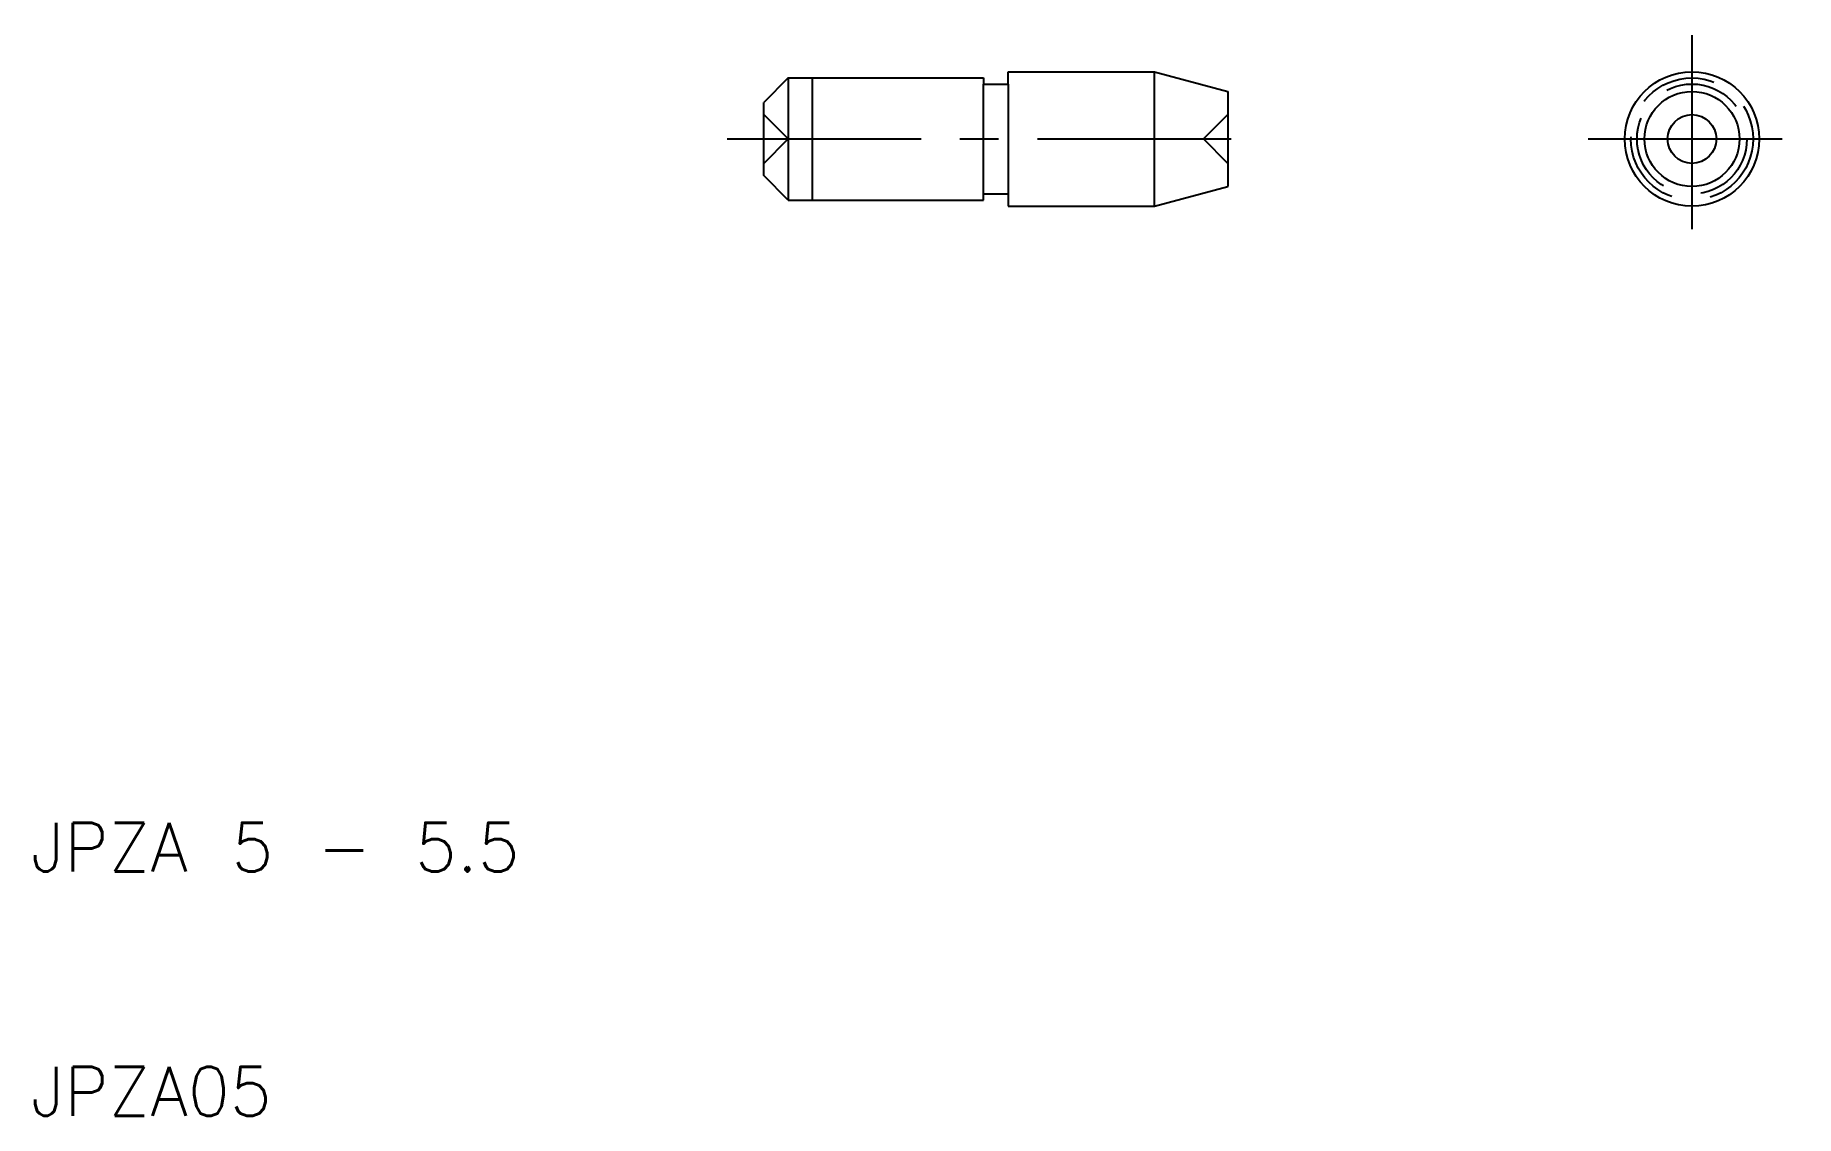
# Model space of a CAD drawing. Extents: x 10.2 to 82.2, y 10 to 54.2.
import ezdxf

# ---------------------------------------------------------------- set-up
doc = ezdxf.new("R2010")
doc.units = 0
doc.header["$LTSCALE"] = 0.25
doc.linetypes.add('CENTER', pattern=[50.8, 31.75, -6.35, 6.35, -6.35])
doc.linetypes.add('DASHED', pattern=[19.05, 12.7, -6.35])
doc.layers.get('0').update_dxf_attribs({"linetype": 'CONTINUOUS'})
doc.layers.add('CENTER', color=1, linetype='CENTER')
doc.styles.get("Standard").update_dxf_attribs({"font": 'txt.shx', "bigfont": 'extfont.shx'})

msp = doc.modelspace()

# ---------------------------------------------------------------- linework, layer by layer
for p, q in [((50, 52.75), (56, 52.75)), ((50, 52.25), (50, 52.75)), ((56, 47.25), (56, 52.75)), ((56, 52.75), (59, 51.946)), ((41, 52.5), (40, 51.5)), ((41, 52.5), (49, 52.5)), ((41, 52.5), (41, 47.5)), ((42, 47.5), (42, 52.5)), ((49, 52.5), (49, 52.25)), ((49, 47.75), (49, 52.25)), ((49, 52.25), (50, 52.25)), ((50, 52.25), (50, 47.75)), ((59, 51.946), (59, 48.054)), ((40, 48.5), (40, 51.5)), ((41, 47.5), (40, 48.5)), ((49, 47.5), (49, 47.75)), ((49, 47.75), (50, 47.75)), ((50, 47.75), (50, 47.25)), ((56, 47.25), (59, 48.054)), ((41, 47.5), (49, 47.5)), ((50, 47.25), (56, 47.25))]:
    msp.add_line(p, q)
at = {"color": 3, "linetype": 'DASHED'}
for p, q in [((40, 51), (41, 50)), ((59, 51), (58, 50)), ((40, 49), (41, 50)), ((59, 49), (58, 50))]:
    msp.add_line(p, q, dxfattribs=at)
for radius in [2.75, 1.946, 1]:
    msp.add_circle((78, 50), radius)
for radius in [2.5, 2.25]:
    msp.add_circle((78, 50), radius, dxfattribs=at)
at = {"layer": 'CENTER', "color": 1, "linetype": 'CENTER'}
for p, q in [((78, 54.25), (78, 45.75)), ((38.5, 50), (60.5, 50)), ((73.75, 50), (82.25, 50))]:
    msp.add_line(p, q, dxfattribs=at)

# ---------------------------------------------------------------- texts
for s, p in [('JPZA 5 - 5.5', (10, 20)), ('JPZA05', (10, 10))]:
    msp.add_text(s, height=2).set_placement(p)

doc.saveas('drawing.dxf')
